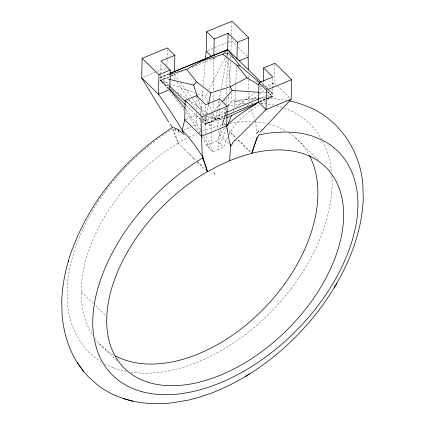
<?xml version="1.0" encoding="UTF-8"?>
<svg xmlns="http://www.w3.org/2000/svg" width="425" height="425" viewBox="0 0 425 425"><rect width="100%" height="100%" fill="white"/><g stroke="black" fill="none" stroke-linecap="round" stroke-linejoin="round"><path stroke-width="0.32" stroke-dasharray="2.12 1.59" d="M213.27 58.06L213.743 58.523L213.844 90.403M226.849 86.519L227.348 60.106M213.865 100.55L213.881 93.303M226.817 88.719L226.647 94.589M160.671 74.683L160.528 80.532L167.742 89.101M160.687 74.03L160.974 62.326M166.908 65.487L167.052 59.638M167.067 58.985L167.322 48.583M196.09 112.593L196.887 124.095M196.169 109.342L196.467 96.99M205.461 116.418L205.031 130.47L205.567 133.742M205.477 115.77L205.732 105.368M202.475 137.254L204.988 142.237A119.547 39.477 42.7 0 1 206.444 145.446L212.93 151.783L218.28 149.462C218.328 141.695 218.827 133.349 224.995 127.76M219.332 110.686L219.141 118.485L217.828 125.577L218.02 128.61M219.348 110.032L219.582 100.284M227.688 49.566L227.471 56.684M231.455 37.506L230.871 51.329M231.519 34.903L231.822 22.552M248.992 102.096L248.97 92.299M263.155 85.499L263.25 81.595M272.547 88.676L272.356 96.475L266.677 100.018M272.563 88.023L272.802 78.269M274.853 64.568L274.407 82.774L276.505 84.825M206.433 145.44L211.778 143.113L211.613 132.945M235.535 90.764L234.69 107.647M235.577 89.308L235.71 84.963M213.812 102.723L213.35 110.378M229.261 88.358L229.117 92.501M229.351 85.94L230.382 61.439M235.779 83.034L236.582 66.635M230.515 58.682L230.648 55.925M229.001 94.924L228.963 95.614M226.456 98.244L225.957 104.067M202.21 99.976L203.076 88.538M202.034 102.398L201.519 107.934M228.916 96.3L228.836 97.325M203.331 85.308L205.381 60.849M331.665 192.966L332.053 187.218A124.116 80.224 -46.7 0 0 332.116 185.061L332.122 182.208A160.778 103.918 -46.7 0 0 331.882 175.87M213.079 113.103L210.997 126.416L211.538 131.877M225.425 108.402L223.98 116.923L221.85 126.082M217.095 111.339L215.693 119.159L205.275 124.095L202.916 121.8M217.212 110.686L219.082 100.252M219.199 99.604L220.718 91.125M221.186 88.517L226.562 58.533M226.679 57.88L227.614 52.663L224.565 53.922M226.084 112.428L205.349 121.003L206.582 114.607M206.704 113.969L208.553 104.38M200.866 111.998L200.382 114.208M227.587 105.32L227.657 104.996M223.497 125.598L222.519 124.716L226.328 110.681M220.862 129.652L218.689 136.568M226.307 111.531L222.588 124.711A142.285 91.965 -46.7 0 1 225.808 123.999M227.853 106.707L228.092 106.011A159.322 102.978 -46.7 0 1 245.884 103.434M248.614 104.13L248.264 105.124M220.368 144.192L226.259 128.504M234.085 109.847L233.325 111.605M227.545 137.684L225.25 142.981A119.547 90.44 73.6 0 0 223.614 147.358L218.28 149.462M207.995 102.723L205.248 96.852L207.634 92.135M208.824 89.781L225.229 57.375M225.526 56.785L227.614 52.663L233.267 58.182M229.064 134.635C235.471 121.545 247.169 112.359 259.293 104.869M290.897 288.915L294.435 284.171A160.352 103.647 -46.7 0 0 312.731 254.511L315.244 249.459A159.487 103.089 -46.7 0 0 328.86 210.694L330.565 201.758A162.552 105.065 -46.7 0 0 331.665 192.966M202.996 118.703L205.349 121.003L211.82 113.608M214.413 110.654L221.744 102.271M225.176 108.46L215.693 119.159L205.966 115.977M227.763 105.538L232.071 100.677L257.412 97.957M251.664 100.459L257.683 95.37M236.544 106.866L242.494 102.043L254.857 93.112M259.229 94.169L264.695 89.962M266.273 88.751L274.407 82.774L264.52 86.865M260.323 89.308L262.177 88.065M261.12 103.657L265.742 100.624M172.97 129.057L178.096 143.087L186.958 138.167M189.019 137.116L196.802 133.461M259.744 102.282L272.356 96.353L267.176 91.295M183.435 130.215L190.628 127.032M193.322 125.843L196.924 124.249L200.802 130.852M169.086 85.59L160.607 77.313L169.086 73.748M143.268 77.196L155.327 72.207M157.42 71.342L166.334 67.655M207.782 50.511L214.072 47.913M214.598 47.696L226.658 42.707M228.23 42.054L231.375 40.758L236.268 45.533M168.863 79.247L160.607 77.313L169.145 73.78M169.007 88.687L160.533 80.41L183.095 71.076M192.243 67.293L216.028 57.455M169.192 76.946L160.528 80.532L168.619 88.432M170.93 76.229L174.393 74.795L178.734 80.224M213.743 58.523L216.341 57.444M225.011 53.863L227.614 52.785L232.815 57.864M186.139 119.282L196.026 115.196L201.227 120.27M259.016 98.807L272.43 93.256L269.137 90.036M202.879 119.606L205.275 124.095L226.01 115.52M259.548 101.649L266.868 98.621M267.479 98.372L272.356 96.353L258.065 97.888M260.222 101.495L265.423 99.344M267.155 98.627L272.356 96.475L267.155 91.396M199.638 132.249L201.057 131.66M211.778 143.113L217.122 141.02L223.619 147.363M226.164 114.947L215.693 119.159L209.201 114.601M259.42 101.559L265.582 99.078M266.199 98.828L272.356 96.353M202.47 131.091L212.314 127.543L222.519 124.716M160.607 77.313L168.852 74.768M205.275 124.095L226.716 117.81L215.693 119.159L212.394 112.115M235.041 101.49L245.799 99.572L257.258 98.473M259.362 98.372L272.186 98.43L286.636 100.263M259.872 92.379L272.43 93.256L268.882 90.259M199.888 113.985L203.538 115.18M170.117 88.586L160.533 80.41L195.309 93.197M197.795 94.111L205.248 96.852M259.999 85.744L261.694 86.769M267.909 90.525L272.43 93.256M160.533 80.41L169.182 86.488M177.294 92.188L187.568 99.402M188.11 99.785L208.659 114.219M262.283 84.697L266.852 88.549M170.622 89.016L172.136 90.307M172.64 90.743L175.668 93.325M177.687 95.046L178.697 95.907M203.416 119.181L210.997 126.416L204.871 116.498M238.016 47.244L247.106 56.116M277.552 85.85L290.142 98.138M261.598 82.678L268.664 89.579M256.344 80.718L257.757 82.094M295.561 137.843L318.182 159.933M173.926 74.338L174.393 74.795M225.733 124.923L219.141 118.485L205.27 124.222L202.959 121.964M225.266 127.394L226.238 128.27M235.386 137.201L228.979 130.942L235.365 137.248M238.127 139.878L250.915 152.368M238.117 139.937L250.947 152.469M185.964 105.241L202.449 121.338M189.104 153.813L192.764 157.42M197.322 161.84L206.465 170.76M184.503 149.35L190.931 155.63M193.667 158.265L196.408 160.947M197.349 161.893L202.842 167.259M81.212 291.778L93.617 303.886M95.614 305.841L106.415 316.386M99.291 343.676L116.912 360.889M178.096 143.087L184.54 149.356M192.753 157.372L194.597 159.21M228.772 143.974L219.821 135.033L218.312 129.986M169.511 91.274L184.094 110.022M180.721 82.774L190.804 96.284M186.107 109.772L196.924 124.249M186.15 112.774L194.953 125.019L200.552 133.817M192.429 98.531L203.511 114.447M188.992 99.732L194.937 108.354M167.577 68.478L168.295 69.514M171.881 74.704L175.461 79.9M176.89 81.977L187.553 97.644M202.353 133.609L203.007 134.799M203.862 136.404L209.684 148.612M172.773 129.157L175.706 136.197M208.271 103.307L212.117 111.525M211.549 148.644L206.178 135.644M175.796 136.313L178.139 143.092A142.285 91.965 -46.7 0 0 93.006 335.702M198.151 98.924L205.349 121.003M227.614 52.663L228.167 58.581M228.225 59.24L230.669 85.547M231.338 92.783L232.071 100.677M200.318 120.61L200.35 131.957M248.529 79.65L248.933 90.897M248.471 77.78L248.386 74.502M212.989 151.89A119.547 4.845 63.5 0 1 211.607 148.75M218.684 136.563A119.547 55.808 -85.8 0 1 217.117 141.01M227.997 105.804A29.24 17.962 85.3 0 1 245.347 103.87M246.654 104.917A29.24 17.962 85.3 0 1 247.908 106.123M201.264 107.865A43.371 31.716 87.2 0 1 200.632 111.902M200.032 116.508A53.678 23.386 67.5 0 1 200.313 120.604M224.613 99.312A47.605 22.854 -88.5 0 1 224.097 102.452M228.576 97.256A43.307 31.275 83.3 0 1 228.103 101.283M154.748 141.169A159.497 103.094 -46.7 0 0 67.171 288.665L67.076 296.661A129.992 84.022 -46.7 0 0 67.373 302.191C68.978 323.595 78.269 345.158 95.88 358.142A160.459 103.716 -46.7 0 0 100.725 361.473M156.23 140.059A159.497 103.094 -46.7 0 1 160.703 136.813M162.207 135.756A159.497 103.094 -46.7 0 1 172.348 129.11M289.053 132.887A142.285 91.965 -46.7 0 1 309.225 155.189M113.045 354.609A142.285 91.965 -46.7 0 1 95.173 338.773M230.281 123.154A142.285 91.965 -46.7 0 1 252.53 121.709M255.181 121.874A142.285 91.965 -46.7 0 1 266.719 123.585M269.179 124.18A142.285 91.965 -46.7 0 1 286.317 131.187M284.378 108.125A159.322 102.978 -46.7 0 1 321.316 138.832M322.692 141.35A159.322 102.978 -46.7 0 1 330.358 163.923A160.778 103.918 -46.7 0 1 331.5 171.45M251 103.179A159.322 102.978 -46.7 0 1 252.896 103.147M260.961 103.376A159.322 102.978 -46.7 0 1 274.215 105.23M276.537 105.767A159.322 102.978 -46.7 0 1 282.184 107.376M250.495 109.554A29.256 17.404 86.4 0 1 254.718 119.186M255.228 121.13A29.256 17.404 86.4 0 1 256.466 134.252M113.199 367.668A160.459 103.716 -46.7 0 1 104.709 363.784M131.128 372.22A158.961 102.749 -46.7 0 0 191.362 364.496L195.787 362.838A162.594 105.097 -46.7 0 0 213.578 354.726L217.998 352.368A159.2 102.903 -46.7 0 0 290.87 288.899M126.469 371.418A158.961 102.749 -46.7 0 1 113.236 367.614"/><path stroke-width="0.64" d="M168.752 122.172L141.695 77.849L142.168 58.342L167.338 47.935L174.872 55.292L174.473 71.543M142.168 58.342L158.95 74.731L158.477 94.233C167.2 106.68 176.178 119.143 183.35 132.547M184.992 108.322L169.772 89.558L170.25 70.056L161.006 61.025L174.872 55.292M229.564 142.768L226.674 125.843L227.152 106.34L219.613 98.983L205.748 104.715L196.499 95.689L185.204 100.364L184.726 119.866L182.787 127.877L182.538 130.613M185.204 100.364L201.987 116.748L201.508 136.255L202.061 150.992M205.535 59.006L206.21 51.165L206.683 31.657L231.853 21.25L248.63 37.639L248.157 57.141L248.296 69.817M213.823 55.271L214.221 39.015L206.683 31.657M227.678 50.187L228.087 33.283L214.221 39.015M236.922 59.213L237.336 42.309L228.087 33.283M291.189 99.163L266.023 109.57L258.485 102.213L258.963 82.705L272.834 76.973L263.585 67.942L274.885 63.272L291.667 79.656L291.189 99.163L262.294 129.992M263.25 81.595L263.585 67.942M258.963 82.705L266.496 90.068L266.023 109.57L234.924 140.553M207.023 170.25L207.442 171.742L218.407 165.808L229.707 160.623L230.281 149.871A53.678 23.386 67.5 0 1 230.833 146.035L232.783 143.161M208.68 103.743L210.773 92.873L230.26 86.721L246.999 77.892L258.868 85.058M173.384 126.948C136.356 150.089 105.368 182.925 84.729 221.43L77.69 235.684L70.97 252.721C65.763 268.281 62.31 284.5 61.763 300.932L62.071 314.277C63.394 331.41 68.165 348.521 77.525 363.046L83.789 371.726L88.517 376.964L97.723 385.103L101.787 387.998C111.058 394.203 121.529 398.485 132.361 401.051L132.945 401.205C145.382 403.771 158.169 404.292 170.792 403.027L188.062 400.191L197.444 397.789L210.827 393.337C224.416 388.073 237.522 381.565 249.857 373.793C271.309 360.251 290.567 343.416 307.344 324.418L308.391 323.212C317.804 312.348 326.214 300.666 333.784 288.458L341.169 275.464L347.299 262.857C356.315 242.68 362.44 220.963 363.237 198.783L362.876 185.635C360.846 152.224 340.191 120.11 308.943 107.058L297.638 102.866L289.159 100.853M68.181 261.715L68.436 260.711M254.363 145.323L251.828 153.26A142.285 87.683 -44.7 0 1 321.231 286.445A142.285 87.683 -44.7 0 1 124.095 367.976A142.285 87.683 -44.7 0 1 207.379 171.647L206.975 170.085M254.357 145.61L256.456 139.719L258.644 135.256M257.146 137.047L251.866 153.367L241.012 156.458L229.707 160.623M227.386 125.694L231.811 115.127M334.061 288.017L336.844 283.305M222.179 101.777L232.103 90.44L259.207 92.337M226.403 126.119C235.461 116.179 247.472 109.677 258.485 102.213M169.495 79.395L193.625 85.043L196.632 81.929L186.612 69.28L169.485 74.572M186.612 69.28L203.352 60.446L222.838 54.299L227.688 49.566L261.131 82.222M245.06 376.741L249.857 373.793M242.962 371.71C256.19 364.209 268.637 355.364 280.224 345.52A163.652 100.853 -44.7 0 0 288.995 337.7L299.97 326.825A165.808 102.181 -44.7 0 0 307.918 318.065L310.468 315.084A150.758 92.905 -44.7 0 0 317.656 306.117A162.339 100.045 -44.7 0 0 330.549 287.491A155.762 95.986 -44.7 0 0 336.191 277.923A160.57 98.951 -44.7 0 0 342.832 264.945L347.039 255.255A158.86 97.899 -44.7 0 0 352.553 239.339L355.008 229.782A162.217 99.965 -44.7 0 0 356.501 221.993A153.441 94.557 -44.7 0 0 357.489 214.476L357.951 205.626A160.825 99.11 -44.7 0 0 357.765 198.502A165.155 101.777 -44.7 0 0 357.42 194.31A154.769 95.375 -44.7 0 0 356.692 188.982A162.823 100.343 -44.7 0 0 356.203 186.341A159.093 98.042 -44.7 0 0 351.645 171.546L347.103 162.791L344.388 158.764A159.991 98.595 -44.7 0 0 326.692 142.577L322.394 140.192L313.087 136.308A162.068 99.875 -44.7 0 0 297.548 132.77L286.37 131.968L275.097 132.403A164.815 101.564 -44.7 0 0 263.654 133.939L258.464 134.975M226.716 117.81L256.743 103.695M169.692 73.493L227.688 49.566L239.96 65.864L259.749 82.556M158.95 74.731L170.25 70.056M237.336 42.309L248.63 37.639M170.367 73.275L193.54 63.692M194.756 63.187L227.688 49.566M169.772 89.558L158.477 94.233L141.695 77.849M238.977 60.94L248.157 57.141M185.433 119.574L184.726 119.866L201.508 136.255L226.674 125.843L226.201 125.386M201.987 116.748L227.152 106.34M266.496 90.068L291.667 79.656M226.695 112.173L259.016 98.807M226.621 115.271L258.942 101.899M201.19 60.26L203.352 60.446M222.838 54.299L236.98 65.243L239.96 65.864M122.995 398.432L132.945 401.205M196.632 81.929L210.773 92.873M206.21 51.165L211.39 56.222M169.554 86.052L185.571 101.687M169.479 89.144L185.491 104.784M230.148 145.35L230.839 146.041L230.079 144.282M236.98 65.243L246.999 77.892M77.153 362.52L83.353 371.168M230.26 86.721L232.103 90.44M202.667 157.941L205.737 166.483M203.118 158.222L205.626 166.016M205.769 166.451L206.651 169.081M205.7 166.233L206.901 170.032M193.625 85.043L197.535 97.027M206.561 168.964L206.731 169.495M206.869 169.75L206.954 170.207M202.21 154.843L202.072 151.757M174.117 127.744A29.139 5.732 49.5 0 1 184.333 134.768M182.67 131.043A29.256 5.589 54.5 0 1 203.373 158.435M230.669 144.787A43.371 7.746 45.1 0 1 230.037 143.188M232.656 142.885A43.371 26.138 -84.5 0 1 234.828 140.292M177.767 129.285A47.605 15.741 45.3 0 1 178.957 132.255M170.282 123.988A43.307 3.198 56.7 0 1 172.221 127.293M214.827 174.128A47.605 3.958 63.1 0 1 214.2 172.747M203.023 156.873A43.307 9.701 46 0 1 202.576 155.173M256.971 133.216A47.605 34.632 74 0 1 258.942 130.661M260.185 132.303A43.307 24.777 -86.7 0 1 262.193 129.721M175.509 130.661A29.617 5.185 55.6 0 1 174.962 128.748M202.672 157.972A159.29 98.159 -44.7 0 0 96.836 292.219A160.836 99.115 -44.7 0 0 92.894 316.694L92.714 323.951A131.336 80.936 -44.7 0 0 92.809 326.798L92.937 328.897A161.813 99.716 -44.7 0 0 93.245 332.35A175.536 108.173 -44.7 0 0 94.005 337.864L96.401 348.006A163.912 101.012 -44.7 0 0 99.052 355.215A155.332 95.726 -44.7 0 0 101.182 359.704A160.953 99.184 -44.7 0 0 107.807 369.915L110.989 373.591L116.232 378.547A155.534 95.848 -44.7 0 0 121.959 382.808L124.01 384.099A167.392 103.153 -44.7 0 0 130.629 387.605L132.951 388.631A156.692 96.56 -44.7 0 0 142.673 391.898A159.848 98.504 -44.7 0 0 167.211 394.703A157.516 97.07 -44.7 0 0 176.072 394.23A161.117 99.291 -44.7 0 0 197.88 390.368A155.215 95.652 -44.7 0 0 213.828 385.337L217.063 384.099A166.17 102.404 -44.7 0 0 226.849 379.939A159.338 98.191 -44.7 0 0 242.962 371.71M309.517 155.747A142.285 91.965 -46.7 0 1 264.297 308.199A142.285 91.965 -46.7 0 1 115.302 355.863"/></g></svg>
